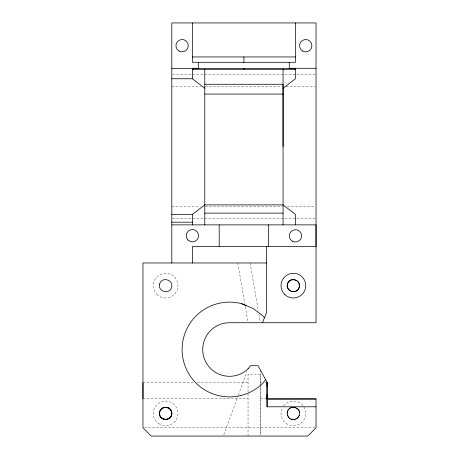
<?xml version="1.0" encoding="UTF-8"?>
<svg xmlns="http://www.w3.org/2000/svg" width="459" height="459" viewBox="0 0 459 459"><rect width="100%" height="100%" fill="white"/><g stroke="black" fill="none" stroke-linecap="round" stroke-linejoin="round"><path stroke-width="0.34" stroke-dasharray="2.29 1.72" d="M248.044 436.05L248.044 374.131L260.408 374.131L260.408 384.785M260.408 386.495L260.408 434.627L260.408 385.147M223.814 434.702L238.152 395.675M238.399 395.004L247.057 371.451M172.527 74.461L315.322 74.461M171.809 86.82L201.082 86.82M205.368 86.82L282.48 86.82M286.049 86.82L315.322 86.82M171.809 206.734L200.371 206.734M205.368 206.734L282.48 206.734M287.477 206.734L315.322 206.734M172.527 218.272L315.322 218.272M142.967 382.37L193.721 382.37M197.29 382.37L248.044 382.657M260.408 382.376L261.733 382.376M265.055 382.376L266.386 382.376M142.967 398.854L248.044 398.578M260.408 398.86L266.386 398.86M144.396 427.805L314.604 427.811M250.103 262.978L258.342 310.783M258.951 314.295L260.282 322.029M237.739 262.978L244.773 303.749M245.255 306.56L247.923 322.029M260.408 370.092L260.408 384.43M303.812 406.766A12.364 12.364 0 0 1 293.88 425.74A12.364 12.364 0 0 1 282.417 407.655M283.45 406.008A12.364 12.364 0 0 1 303.06 405.71M156.886 294.385A12.364 12.364 0 0 0 177.57 288.843A12.364 12.364 0 0 0 162.429 273.702A12.364 12.364 0 0 0 156.886 294.385M158.711 423.628A12.364 12.364 0 0 0 177.96 414.259A12.364 12.364 0 0 0 160.22 402.273A12.364 12.364 0 0 0 158.711 423.628"/><path stroke-width="0.69" d="M316.033 406.794L267.052 406.794L267.052 382.267L257.998 365.68L250.568 365.68L248.044 368.761M266.587 262.978L142.967 262.978L142.967 427.811L151.206 436.05L307.794 436.05L316.033 427.811L316.033 398.963L267.04 398.98L267.052 382.267M283.071 69.309L283.071 146.57M287.242 414.167C286.244 403.897 302.768 406.135 299.073 415.774C297.828 418.797 294.121 420.341 291.092 419.124C289.296 419.755 286.634 413.203 287.374 414.689M294.408 68.357L294.403 69.309L295.43 68.276L316.033 68.276M295.43 69.309L295.378 68.339L192.47 68.339L192.413 69.309L295.43 69.309L295.43 78.764L283.071 88.254L283.071 224.864M287.248 412.555L287.242 413.089M287.529 411.516L287.667 411M299.211 415.257L299.073 415.774M262.468 322.729L266.587 312.43L266.587 246.5M288.212 410.065L288.481 409.606M298.528 416.703L298.258 417.168M267.04 398.98L316.033 398.963M265.612 379.633L263.007 383.024A47.386 47.386 0 0 1 183.726 361.778A47.386 47.386 0 0 1 241.767 303.743L246.202 305.574M289.245 408.843L289.629 408.47M297.495 417.925L297.116 418.304M171.809 214.376L192.413 214.376L204.777 204.886L283.071 204.886L295.43 214.376L295.43 224.864M290.564 407.931L291.029 407.667M296.181 418.837L295.716 419.107M292.067 407.391L292.59 407.253M294.672 419.383L294.156 419.515M293.668 407.259L294.202 407.259M293.077 419.515L290.983 419.09M295.43 68.276L289.25 68.362L289.25 62.304M192.413 56.945L295.43 56.945M171.809 68.437L192.413 68.437M171.809 78.764L192.413 78.764L204.777 88.254M204.777 84.267L283.002 84.267L283.071 88.254M204.777 94.072L283.002 94.072M204.777 213.131L283.071 213.131M171.809 222.196L192.413 222.196M171.809 224.864L316.033 224.864L316.033 246.5L192.413 246.5L192.413 262.978M295.24 407.546L295.757 407.684M241.767 303.743L253.196 308.477L263.007 316.004L264.418 317.846M296.692 408.229L297.151 408.499M290.054 418.545L289.589 418.275M297.914 409.262L298.287 409.64M288.831 417.512L288.453 417.128M192.47 68.339L193.446 69.309L193.302 68.351M298.826 410.575L299.09 411.04M287.919 416.193L287.65 415.728M299.366 412.084L299.503 412.601M267.052 382.376L267.052 386.495M267.052 398.86L267.052 394.734M142.967 382.651L142.967 398.573M295.43 22.95L295.43 62.304L192.413 62.304L192.413 22.95M268.647 224.864L268.647 246.5M267.052 398.963L267.052 406.794M243.924 56.945L243.924 62.304M243.924 68.362L243.924 69.309M219.195 224.864L219.195 246.5M204.777 69.309L204.777 224.864M198.592 62.304L198.592 68.362L192.413 68.276L192.413 78.764M192.413 214.376L192.413 224.864M171.809 262.978L171.809 22.95L316.033 22.95L316.033 322.729L229.5 322.729A26.783 26.783 0 0 0 204.754 359.764A26.783 26.783 0 0 0 248.439 368.457M159.657 411.786C157.38 421.752 173.909 421.901 171.597 411.786C168.591 401.918 154.247 410.203 161.258 417.759C165.447 422.119 173.284 417.587 171.597 411.786C170.157 405.917 161.098 405.917 159.657 411.786M159.657 284.046C157.311 291.637 169.836 294.994 171.597 287.242C173.944 279.651 161.425 276.295 159.657 284.046M287.403 284.046C285.056 291.637 297.575 294.994 299.343 287.242C301.689 279.651 289.164 276.295 287.403 284.046M159.875 411.402C156.903 418.717 169.233 422.946 171.385 415.372C174.357 408.051 162.027 403.822 159.875 411.402M289.256 290.071A6.042 6.042 0 0 0 299.262 286.995A6.042 6.042 0 0 0 291.597 279.87A6.042 6.042 0 0 0 289.256 290.071M284.632 294.385A12.364 12.364 0 0 0 305.31 288.843A12.364 12.364 0 0 0 290.174 273.702A12.364 12.364 0 0 0 284.632 294.385M179.021 51.047A6.179 6.179 0 0 0 188.293 45.693A6.179 6.179 0 0 0 179.021 40.34A6.179 6.179 0 0 0 179.021 51.047M302.642 51.047A6.179 6.179 0 0 0 311.913 45.693A6.179 6.179 0 0 0 302.642 40.34A6.179 6.179 0 0 0 302.642 51.047M188.041 240.051A6.179 6.179 0 0 0 198.386 237.28A6.179 6.179 0 0 0 190.812 229.712A6.179 6.179 0 0 0 188.041 240.051M292.343 241.222A6.179 6.179 0 0 0 301.615 235.869A6.179 6.179 0 0 0 292.343 230.516A6.179 6.179 0 0 0 292.343 241.222"/></g></svg>
